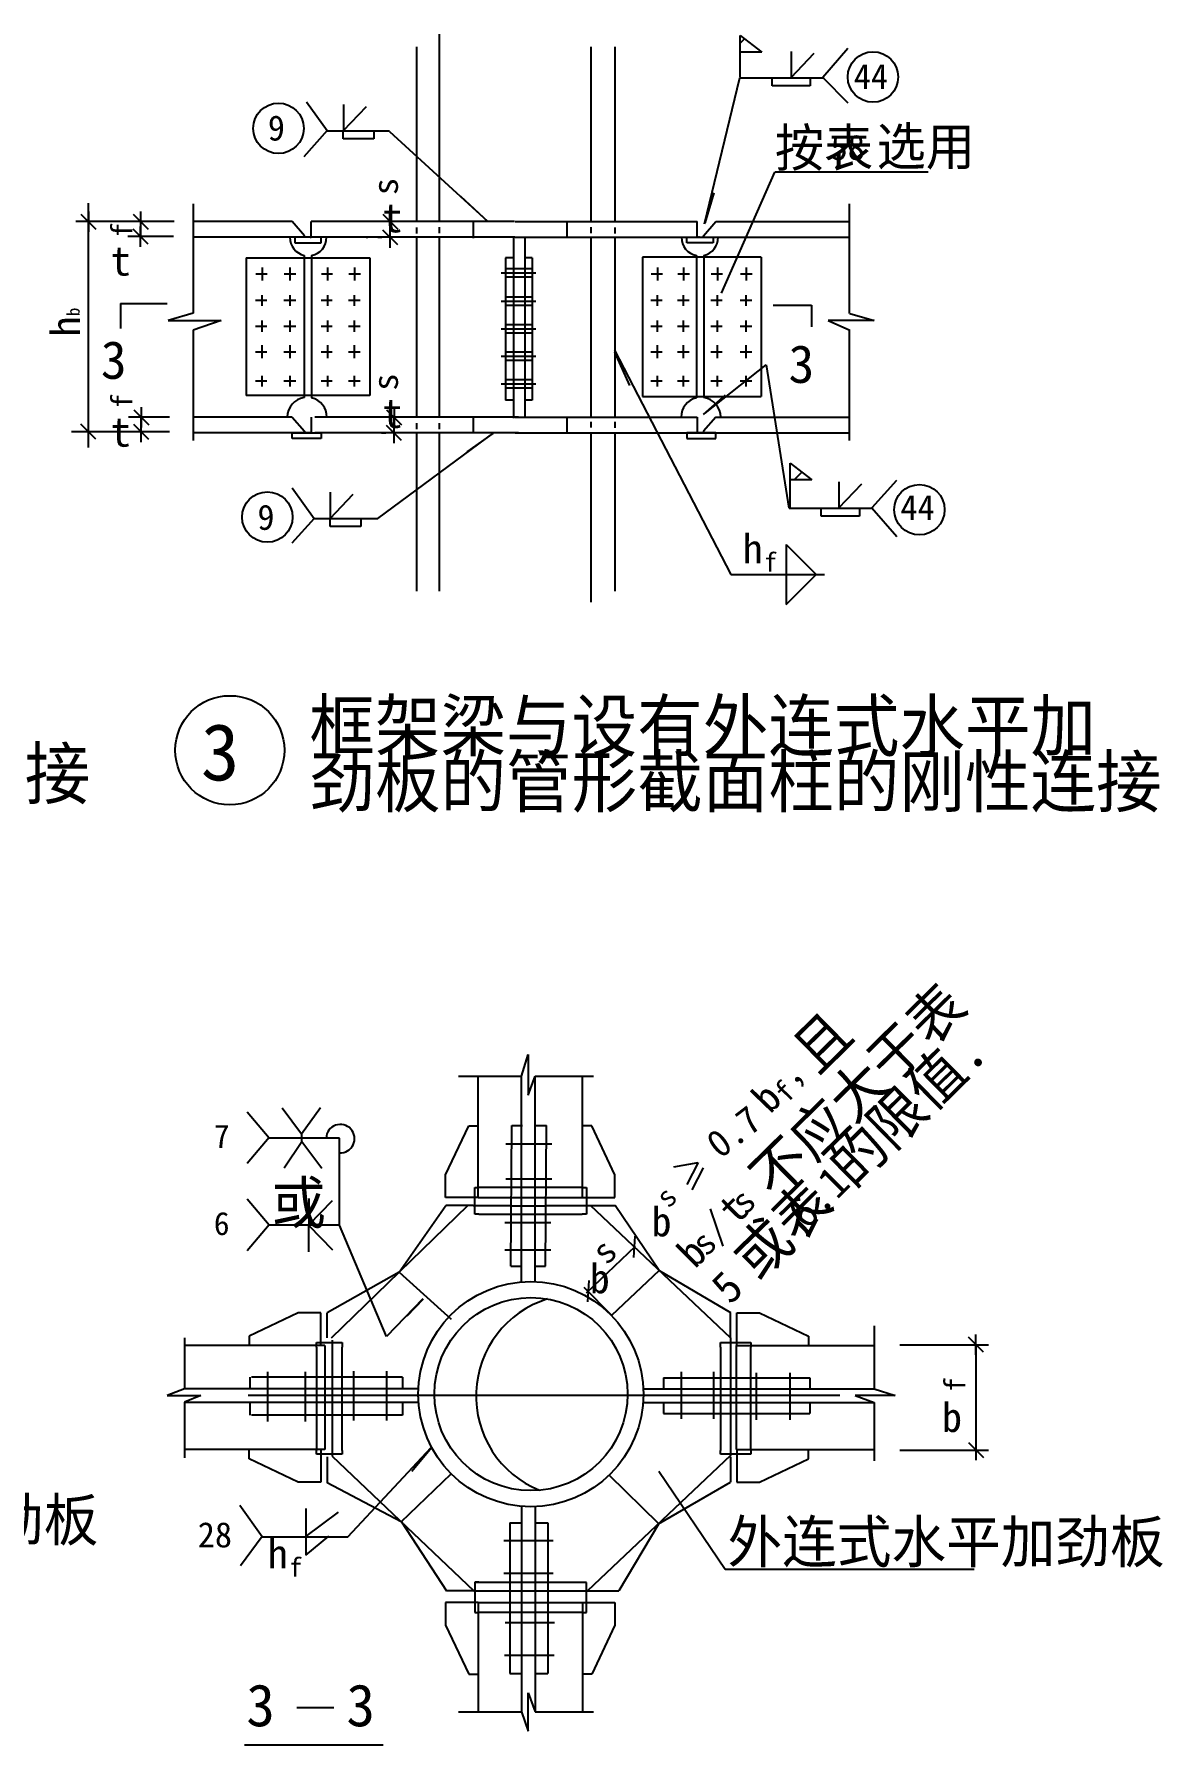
# Model space of a CAD drawing. Header units: metres. Extents: x 2574 to 9904, y 7809 to 11946.
# Drawn here: x 7218 to 9904, y 7813 to 11883 of the extents above; entities that cross this region are included whole.
import ezdxf

# ---------------------------------------------------------------- set-up
doc = ezdxf.new("R2010")
doc.units = ezdxf.units.M
for name, color, linetype in [('BOR', 3, 'Continuous'), ('CENTER', 7, 'Continuous'), ('FRAMING', 2, 'Continuous'), ('HIDDEN', 3, 'Continuous'), ('Z', 4, 'Continuous')]:
    doc.layers.add(name, color=color, linetype=linetype)

# ---------------------------------------------------------------- blocks, each defined once
blk = doc.blocks.new('CC')
blk.add_line((-24.24, 0), (24.24, 0))
at = {"layer": 'FRAMING', "color": 6}
blk.add_line((-17.83, -17.83), (17.83, 17.83), dxfattribs=at)

msp = doc.modelspace()

# ---------------------------------------------------------------- hatches: boundary and pattern name
h = msp.add_hatch()
h.set_pattern_fill('ANSI31', scale=20)
h.paths.add_polyline_path([(9069.15, 10822.74), (9017.59, 10862.12), (9017.59, 10822.74)])
at = {"layer": 'HIDDEN'}
h = msp.add_hatch(dxfattribs=at)
h.set_pattern_fill('AR-CONC', scale=20)
h.paths.add_polyline_path([(8196.95, 8646.44), (8196.97, 8644.29), (8269.84, 8644.29, -0.26), (8385.57, 8848.9, 0.39)])
h.paths.add_polyline_path([(8269.84, 8644.29), (8196.97, 8644.29, 0.37), (8371.21, 8445.51, -0.24)])
at = {"layer": 'Z'}
h = msp.add_hatch(dxfattribs=at)
h.set_pattern_fill('ANSI31', scale=20)
h.paths.add_polyline_path([(8898.43, 11840.71), (8949.99, 11840.71), (8898.43, 11880.09)])

# ---------------------------------------------------------------- linework, layer by layer
for p, q in [((8813.33, 11431.89), (8897.89, 11779.68)), ((7866.74, 11722.24), (7915.46, 11653.85)), ((7954.28, 11715.94), (7954.28, 11653.85)), ((7954.28, 11653.85), (8008.86, 11711.4)), ((7915.46, 11653.85), (7860.3, 11591.14)), ((7913.86, 11653.17), (8063.89, 11653.17)), ((7953.67, 11634.14), (7953.67, 11653.85)), ((8026.49, 11653.85), (8026.49, 11634.14)), ((8064.18, 11651.6), (8297.83, 11437.99)), ((8026.49, 11634.14), (7953.67, 11634.14)), ((8980.28, 11555.01), (8852.73, 11266.98)), ((7347.33, 10899.48), (7347.33, 11481.1)), ((7596.56, 11479.88), (7596.56, 11219.43)), ((9157.86, 11479.88), (9157.86, 11218.9)), ((7471.41, 11438.48), (7471.41, 11439.48)), ((8065.78, 11438.29), (8065.78, 11439.29)), ((7551.23, 11437.51), (7317.33, 11437.51)), ((7551.23, 11437.48), (7441.41, 11437.48)), ((7549.84, 11401.65), (7441.41, 11401.65)), ((7471.41, 11437.48), (7471.41, 11401.65)), ((7471.41, 11400.65), (7471.41, 11399.65)), ((8045.93, 11437.29), (8035.78, 11437.29)), ((8045.93, 11399.53), (8035.78, 11399.53)), ((8065.78, 11399.53), (8065.78, 11437.29)), ((8065.78, 11398.53), (8065.78, 11397.53)), ((7596.56, 11219.43), (7537.27, 11201.65)), ((7537.27, 11201.65), (7662.92, 11201.65)), ((7662.92, 11201.65), (7596.56, 11179.26)), ((9107.88, 11201.65), (9159.64, 11178.66)), ((9217.15, 11201.65), (9107.88, 11201.65)), ((9159.64, 11218.9), (9217.15, 11201.65)), ((7596.56, 11179.26), (7596.56, 10916.64)), ((9157.86, 11178.66), (9157.86, 10916.64)), ((8599.13, 11131.36), (8876, 10597.3)), ((7540.72, 10971.91), (7443.17, 10971.91)), ((7473.17, 10972.91), (7473.17, 10973.91)), ((7473.17, 10936.95), (7473.17, 10971.91)), ((8054.83, 10971.88), (8044.68, 10971.88)), ((8074.68, 10972.88), (8074.68, 10973.88)), ((8074.68, 10934.12), (8074.68, 10971.88)), ((7503.32, 10937.2), (7307.5, 10937.2)), ((7540.72, 10936.95), (7443.17, 10936.95)), ((7473.17, 10935.95), (7473.17, 10934.95)), ((8036.04, 10730.47), (8312.69, 10935.63)), ((8054.83, 10934.12), (8044.68, 10934.12)), ((8074.68, 10933.12), (8074.68, 10932.12)), ((9017.59, 10756.16), (9017.59, 10862.12)), ((9017.59, 10862.12), (9069.15, 10822.74)), ((7832.63, 10803.85), (7884.25, 10731.15)), ((7923.07, 10793.24), (7923.07, 10731.15)), ((7923.07, 10731.15), (7977.65, 10788.7)), ((9069.15, 10822.74), (9017.59, 10822.74)), ((9133, 10818.25), (9133, 10756.16)), ((9133, 10756.16), (9187.58, 10813.7)), ((9270.68, 10820.96), (9211.7, 10756.16)), ((9014.77, 10755.48), (9215.16, 10755.48)), ((9090.99, 10736.45), (9090.99, 10756.16)), ((9182, 10756.16), (9182, 10736.45)), ((9211.7, 10756.16), (9271.08, 10688.18)), ((7884.25, 10731.15), (7831.78, 10671.93)), ((7882.65, 10730.47), (8036.04, 10730.47)), ((7922.46, 10711.44), (7922.46, 10731.15)), ((7995.28, 10711.44), (7922.46, 10711.44)), ((7995.28, 10731.15), (7995.28, 10711.44)), ((9182, 10736.45), (9090.99, 10736.45)), ((9007.87, 10668.98), (9079.25, 10597.69)), ((9007.87, 10668.98), (9007.87, 10526.4)), ((8876, 10597.3), (9099.04, 10597.3)), ((9007.87, 10526.4), (9079.25, 10597.69)), ((8378.07, 9403.86), (8393.9, 9455.63)), ((8393.9, 9455.63), (8393.77, 9358.72)), ((8227.9, 9403.86), (8378.07, 9403.86)), ((8393.77, 9358.72), (8410.24, 9403.86)), ((8410.24, 9403.86), (8549.34, 9403.86)), ((7808.83, 9328.63), (7854.49, 9266.54)), ((7854.49, 9266.54), (7899.61, 9329.46)), ((7777.64, 9256.36), (7725.12, 9318.24)), ((8197.13, 9168.69), (8252.54, 9285.16)), ((8252.54, 9285.16), (8274.71, 9285.16)), ((8544.99, 9285.16), (8522.83, 9285.16)), ((8600.41, 9168.69), (8544.99, 9285.16)), ((7777.64, 9257.75), (7725.12, 9195.88)), ((7944.85, 9256.5), (7777.64, 9256.36)), ((7813.41, 9185.75), (7855.47, 9247.84)), ((7854.82, 9266.76), (7854.82, 9247.23)), ((7855.47, 9247.84), (7903.17, 9184.43)), ((7944.85, 9048.95), (7944.85, 9256.5)), ((8197.13, 9115.08), (8197.13, 9168.69)), ((8600.41, 9115.08), (8600.41, 9168.69)), ((7777.64, 9048.82), (7725.13, 9110.69)), ((7872.29, 9112.29), (7872.29, 9050.2)), ((7872.29, 9050.2), (7928.4, 9107.75)), ((8087.06, 8936.88), (8197.76, 9095.52)), ((8274.71, 9115.08), (8197.13, 9115.08)), ((8262.94, 9095.52), (8197.76, 9095.52)), ((8522.83, 9115.08), (8600.41, 9115.08)), ((8527.15, 9095.52), (8601.23, 9095.52)), ((8705.63, 8940.96), (8601.23, 9095.52)), ((7777.64, 9050.2), (7725.13, 8988.33)), ((7944.85, 9048.95), (7777.64, 9048.82)), ((7872.29, 9048.1), (7928.4, 8990.56)), ((7872.29, 8986.01), (7872.29, 9048.1)), ((8056.41, 8784.08), (7944.85, 9048.95)), ((8532.54, 8887.69), (8649.46, 8999.06)), ((8087.06, 8936.88), (7915.45, 8840.66)), ((8705.7, 8940.97), (8875.62, 8841.33)), ((8592.65, 8834.01), (8527.39, 8900.86)), ((7846.78, 8840.61), (7730.31, 8785.2)), ((7900.39, 8840.61), (7846.78, 8840.61)), ((7900.39, 8763.04), (7900.39, 8840.61)), ((7915.45, 8780.66), (7915.45, 8840.66)), ((8143.58, 8873.73), (8056.41, 8784.08)), ((8875.62, 8780.66), (8875.62, 8841.33)), ((8890.68, 8840.61), (8944.29, 8840.61)), ((8890.68, 8763.04), (8890.68, 8840.61)), ((8944.29, 8840.61), (9060.75, 8785.2)), ((9217.32, 8809.78), (9217.32, 8659.64)), ((7576.33, 8781.01), (7576.33, 8659.62)), ((7730.31, 8785.2), (7730.31, 8762.4)), ((9060.75, 8785.2), (9060.75, 8763.04)), ((9277.94, 8764.44), (9489.49, 8764.44)), ((9459.49, 8763.44), (9459.49, 8514.85)), ((7576.33, 8659.62), (7534.46, 8643.56)), ((7534.46, 8643.56), (7615.14, 8643.56)), ((7615.14, 8643.56), (7576.33, 8627.51)), ((9172.28, 8644.1), (9217.32, 8626.91)), ((9266.78, 8644.1), (9172.28, 8644.1)), ((9217.32, 8659.64), (9266.78, 8644.1)), ((7576.33, 8627.51), (7576.33, 8495.54)), ((9217.32, 8626.91), (9217.32, 8488.34)), ((7730.31, 8492.9), (7730.31, 8515.06)), ((7900.39, 8515.06), (7900.39, 8437.49)), ((7964.56, 8307.49), (8163.03, 8519.67)), ((8890.68, 8515.06), (8890.68, 8437.49)), ((9060.75, 8492.9), (9060.75, 8515.06)), ((9277.94, 8513.85), (9489.49, 8513.85)), ((7846.78, 8437.49), (7730.31, 8492.9)), ((7915.45, 8497.44), (7915.45, 8435.88)), ((8875.62, 8497.44), (8875.62, 8437.14)), ((8944.29, 8437.49), (9060.75, 8492.9)), ((7900.39, 8437.49), (7846.78, 8437.49)), ((8091.99, 8343.19), (7915.45, 8435.88)), ((8704.21, 8338.49), (8875.62, 8437.14)), ((8704.4, 8463.7), (8862.48, 8230.64)), ((8890.68, 8437.49), (8944.29, 8437.49)), ((7707.94, 8382.81), (7760.63, 8308.17)), ((7864.53, 8374.98), (7864.94, 8308.17)), ((7864.94, 8308.17), (7942.73, 8365.72)), ((7760.63, 8308.17), (7709.29, 8238.04)), ((7759.03, 8307.49), (7964.56, 8307.49)), ((7864.79, 8263.57), (7919.86, 8308.59)), ((7864.79, 8307.59), (7864.79, 8263.57)), ((8092.05, 8343.12), (8199.69, 8178.71)), ((8703.68, 8337.75), (8609.36, 8178.71)), ((8862.48, 8230.64), (9455.28, 8230.64)), ((8274.71, 8150.88), (8197.13, 8150.88)), ((8197.13, 8150.88), (8197.13, 8097.27)), ((8264.87, 8178.71), (8199.69, 8178.71)), ((8522.83, 8150.88), (8600.41, 8150.88)), ((8535.28, 8178.71), (8609.36, 8178.71)), ((8600.41, 8150.88), (8600.41, 8097.27)), ((8197.13, 8097.27), (8252.54, 7980.8)), ((8600.41, 8097.27), (8544.99, 7980.8)), ((8252.54, 7980.8), (8274.71, 7980.8)), ((8544.99, 7980.8), (8522.83, 7980.8)), ((8394.17, 7844.6), (8394.17, 7935.78)), ((8394.17, 7935.78), (8410.48, 7890.55)), ((8227.9, 7890.55), (8377.86, 7890.55)), ((8377.86, 7890.55), (8394.17, 7844.6)), ((8410.48, 7890.55), (8549.34, 7890.55))]:
    msp.add_line(p, q)
for points in [[(8105.73, 8833.22), (8144.59, 8873.6)], [(8116.79, 8463.35), (8163.91, 8519.67)]]:
    msp.add_lwpolyline(points)
for centre in [(9214.23, 11781.58), (7799.71, 11659.24), (7773.17, 10734.18), (9324.88, 10751.69)]:
    msp.add_circle(centre, 60.02)
for centre, radius, start, end in [((7946.9, 9255.02), 33.8, 266.52, 177.54), ((8511.83, 8642.46), 242, 107.37, 247.93)]:
    msp.add_arc(centre, radius, start, end)
at = {"layer": 'BOR'}
for p, q in [((7761.05, 11328.46), (7761.05, 11297.5)), ((7827.05, 11328.46), (7827.05, 11297.5)), ((7916.73, 11328.46), (7916.73, 11297.5)), ((7980.78, 11328.46), (7980.78, 11297.5)), ((8701.55, 11328.46), (8701.55, 11297.5)), ((8763.67, 11328.46), (8763.67, 11297.5)), ((8844.54, 11328.46), (8844.54, 11297.5)), ((8912.66, 11328.46), (8912.66, 11297.5)), ((7746.03, 11312.79), (7772.63, 11312.79)), ((7813.37, 11312.79), (7841.3, 11312.79)), ((7901.72, 11312.79), (7928.32, 11312.79)), ((7967.09, 11312.79), (7995.03, 11312.79)), ((8329.58, 11315.25), (8412.07, 11315.25)), ((8686.54, 11312.79), (8713.14, 11312.79)), ((8749.99, 11312.79), (8777.93, 11312.79)), ((8829.52, 11312.79), (8856.12, 11312.79)), ((8898.98, 11312.79), (8926.91, 11312.79)), ((7745.31, 11250.21), (7771.91, 11250.21)), ((7760.33, 11261.94), (7760.33, 11236.62)), ((7812.65, 11250.21), (7840.59, 11250.21)), ((7826.33, 11261.94), (7826.33, 11236.62)), ((7901, 11250.21), (7927.6, 11250.21)), ((7916.02, 11261.94), (7916.02, 11236.62)), ((7966.37, 11250.21), (7994.31, 11250.21)), ((7980.06, 11261.94), (7980.06, 11236.62)), ((8329.58, 11248.4), (8412.07, 11248.4)), ((8685.82, 11250.21), (8712.42, 11250.21)), ((8700.84, 11261.94), (8700.84, 11236.62)), ((8749.27, 11250.21), (8777.21, 11250.21)), ((8762.95, 11261.94), (8762.95, 11236.62)), ((8828.8, 11250.21), (8855.4, 11250.21)), ((8843.82, 11261.94), (8843.82, 11236.62)), ((8898.26, 11250.21), (8926.2, 11250.21)), ((8911.94, 11261.94), (8911.94, 11236.62)), ((7760.33, 11201.78), (7760.33, 11175.13)), ((7826.33, 11201.78), (7826.33, 11175.13)), ((7916.02, 11201.78), (7916.02, 11175.13)), ((7980.06, 11201.78), (7980.06, 11175.13)), ((8700.84, 11201.78), (8700.84, 11175.13)), ((8762.95, 11201.78), (8762.95, 11175.13)), ((8843.82, 11201.78), (8843.82, 11175.13)), ((8911.94, 11201.78), (8911.94, 11175.13)), ((7745.31, 11188.34), (7771.91, 11188.34)), ((7812.65, 11188.34), (7840.59, 11188.34)), ((7901, 11188.34), (7927.6, 11188.34)), ((7966.37, 11188.34), (7994.31, 11188.34)), ((8329.58, 11182.37), (8412.07, 11182.37)), ((8685.82, 11188.34), (8712.42, 11188.34)), ((8749.27, 11188.34), (8777.21, 11188.34)), ((8828.8, 11188.34), (8855.4, 11188.34)), ((8898.26, 11188.34), (8926.2, 11188.34)), ((7745.31, 11127.13), (7771.91, 11127.13)), ((7760.33, 11143.05), (7760.33, 11112.41)), ((7812.65, 11127.13), (7840.59, 11127.13)), ((7826.33, 11143.05), (7826.33, 11112.41)), ((7901, 11127.13), (7927.6, 11127.13)), ((7916.02, 11143.05), (7916.02, 11112.41)), ((7966.37, 11127.13), (7994.31, 11127.13)), ((7980.06, 11143.05), (7980.06, 11112.41)), ((8329.58, 11117.16), (8412.07, 11117.16)), ((8685.82, 11127.13), (8712.42, 11127.13)), ((8700.84, 11143.05), (8700.84, 11112.41)), ((8749.27, 11127.13), (8777.21, 11127.13)), ((8762.95, 11143.05), (8762.95, 11112.41)), ((8828.8, 11127.13), (8855.4, 11127.13)), ((8843.82, 11143.05), (8843.82, 11112.41)), ((8898.26, 11127.13), (8926.2, 11127.13)), ((8911.94, 11143.05), (8911.94, 11112.41)), ((7745.31, 11058.71), (7771.91, 11058.71)), ((7760.33, 11070.44), (7760.33, 11045.13)), ((7812.65, 11058.71), (7840.59, 11058.71)), ((7826.33, 11070.44), (7826.33, 11045.13)), ((7901, 11058.71), (7927.6, 11058.71)), ((7916.02, 11070.44), (7916.02, 11045.13)), ((7966.37, 11058.71), (7994.31, 11058.71)), ((7980.06, 11070.44), (7980.06, 11045.13)), ((8329.58, 11051.54), (8412.07, 11051.54)), ((8685.82, 11058.71), (8712.42, 11058.71)), ((8700.84, 11070.44), (8700.84, 11045.13)), ((8749.27, 11058.71), (8777.21, 11058.71)), ((8762.95, 11070.44), (8762.95, 11045.13)), ((8828.8, 11058.71), (8855.4, 11058.71)), ((8843.82, 11070.44), (8843.82, 11045.13)), ((8898.26, 11058.71), (8926.2, 11058.71)), ((8911.94, 11070.44), (8911.94, 11045.13)), ((8340.47, 9242.72), (8450, 9242.72)), ((8340.47, 9159.62), (8450, 9159.62)), ((8338.63, 9055.64), (8448.16, 9055.64)), ((8338.63, 8990.28), (8448.16, 8990.28)), ((7773.27, 8699.97), (7773.27, 8582.16)), ((7863.29, 8699.97), (7863.29, 8582.16)), ((7978.01, 8701.8), (7978.01, 8584)), ((8056.9, 8701.8), (8056.9, 8584)), ((8757.66, 8699.86), (8757.66, 8587.89)), ((8835.17, 8699.86), (8835.17, 8587.89)), ((8936.16, 8698.02), (8936.16, 8586.05)), ((9016.42, 8698.02), (9016.42, 8586.05)), ((8335.88, 8298.56), (8453.68, 8298.56)), ((8335.88, 8220.6), (8453.68, 8220.6)), ((8339.08, 8103.45), (8456.89, 8103.45)), ((8337.71, 8025.97), (8455.52, 8025.97))]:
    msp.add_line(p, q, dxfattribs=at)
for centre, radius in [((7872.43, 11400.7), 0.62), ((8800.3, 11400.7), 0.62), ((7683.99, 10179.31), 129.85)]:
    msp.add_circle(centre, radius, dxfattribs=at)
at = {"layer": 'CENTER'}
msp.add_line((7727.55, 8644.29), (9135.54, 8644.29), dxfattribs=at)
at = {"layer": 'FRAMING'}
for p, q in [((8128.37, 11853.21), (8128.37, 11437.48)), ((8600.23, 11853.21), (8600.23, 11437.48)), ((8980.65, 11555.94), (9345.59, 11555.94)), ((7832.65, 11437.48), (7596.56, 11437.48)), ((8361.75, 11400.11), (7596.56, 11400.11)), ((7861.69, 11403.85), (7832.65, 11437.48)), ((7880.46, 11400.09), (7837.4, 11400.09)), ((7838.3, 11400.09), (7838.3, 11386.79)), ((7861.69, 11400.15), (7861.69, 11403.85)), ((7875.38, 11399.99), (7877.09, 11399.99)), ((7877.09, 11399.99), (7877.09, 11437.55)), ((8361.72, 11437.48), (7877.09, 11437.48)), ((7901.27, 11386.63), (7901.27, 11399.99)), ((8008.09, 11400.11), (8011.99, 11400.11)), ((8019.68, 11400.11), (8015.78, 11400.11)), ((8128.27, 11423.58), (8128.27, 11409.37)), ((8128.37, 11400.11), (8128.37, 10971.92)), ((8262.62, 11434.91), (8262.62, 11398.33)), ((8358.86, 11398.58), (8358.86, 10969.89)), ((8363.17, 11400.11), (9157.86, 11400.11)), ((8363.2, 11437.48), (8795.63, 11437.48)), ((8385.68, 11398.58), (8385.68, 10970.15)), ((8486.18, 11434.91), (8486.18, 11398.33)), ((8600.13, 11423.58), (8600.13, 11409.37)), ((8600.23, 11400.11), (8600.23, 10971.92)), ((8771.45, 11386.63), (8771.45, 11399.99)), ((8792.26, 11400.09), (8835.32, 11400.09)), ((8795.63, 11399.99), (8795.63, 11437.55)), ((8797.34, 11399.99), (8795.63, 11399.99)), ((8811.03, 11403.85), (8840.07, 11437.48)), ((8811.03, 11400.15), (8811.03, 11403.85)), ((8834.42, 11400.09), (8834.42, 11386.79)), ((8840.07, 11437.48), (9157.86, 11437.48)), ((7838.3, 11386.79), (7901.03, 11386.79)), ((8834.42, 11386.79), (8771.7, 11386.79)), ((7723.08, 11350.78), (8017.42, 11350.78)), ((7723.08, 11350.78), (7723.08, 11023.59)), ((8017.42, 11350.78), (8017.42, 11023.59)), ((8358.86, 11351.4), (8339.94, 11351.4)), ((8339.94, 11351.4), (8339.94, 11012.61)), ((8339.94, 11325.5), (8403.63, 11325.5)), ((8403.63, 11351.4), (8385.68, 11351.4)), ((8403.63, 11351.4), (8403.63, 11012.61)), ((8665.87, 11352.55), (8665.87, 11020.99)), ((8948.44, 11352.55), (8665.87, 11352.55)), ((8948.44, 11352.55), (8948.44, 11020.99)), ((8339.94, 11305.7), (8403.63, 11305.7)), ((7423.47, 11242.45), (7534.89, 11242.45)), ((7423.47, 11242.45), (7423.47, 11183.11)), ((8339.94, 11258.12), (8403.63, 11258.12)), ((8339.94, 11238.31), (8403.63, 11238.31)), ((8976.79, 11238.5), (9068.09, 11238.5)), ((9068.09, 11238.5), (9068.09, 11187.06)), ((8339.94, 11192.6), (8403.63, 11192.6)), ((8339.94, 11172.8), (8403.63, 11172.8)), ((8339.94, 11127.17), (8403.63, 11127.17)), ((8339.94, 11107.37), (8403.63, 11107.37)), ((8339.94, 11061.66), (8403.63, 11061.66)), ((8339.94, 11041.86), (8403.63, 11041.86)), ((8017.42, 11023.59), (7723.08, 11023.59)), ((8358.86, 11012.61), (8339.94, 11012.61)), ((8403.63, 11012.61), (8385.68, 11012.61)), ((8665.87, 11020.99), (8948.44, 11020.99)), ((7832.34, 10971.92), (7596.56, 10971.92)), ((7831.96, 10972.23), (7861.69, 10938.5)), ((7877.09, 10972.04), (7877.09, 10934.47)), ((8370.65, 10971.92), (7885.99, 10971.92)), ((8128.27, 10957.37), (8128.27, 10943.16)), ((8262.62, 10970.15), (8262.62, 10932.83)), ((8363.17, 10971.92), (8795.63, 10971.92)), ((8486.18, 10970.15), (8486.18, 10932.83)), ((8600.13, 10960.6), (8600.13, 10946.39)), ((8795.63, 10972.04), (8795.63, 10934.47)), ((8840.76, 10972.23), (8811.03, 10938.5)), ((8840.38, 10971.92), (9157.86, 10971.92)), ((7877.09, 10934.55), (7596.56, 10934.55)), ((7832.11, 10921.35), (7832.11, 10934.53)), ((7832.11, 10934.53), (7901.15, 10934.53)), ((7901.15, 10921.35), (7832.11, 10921.35)), ((7861.73, 10938.37), (7861.73, 10934.39)), ((8370.62, 10934.55), (7885.99, 10934.55)), ((7901.15, 10934.53), (7901.15, 10921.35)), ((8128.37, 10934.55), (8128.37, 10557.6)), ((8363.2, 10934.55), (8795.63, 10934.55)), ((8600.23, 10934.55), (8600.23, 10557.6)), ((8840.61, 10934.53), (8771.58, 10934.53)), ((8771.58, 10934.53), (8771.58, 10921.35)), ((8771.58, 10921.35), (8840.61, 10921.35)), ((8795.63, 10934.55), (9157.86, 10934.55)), ((8810.99, 10938.37), (8810.99, 10934.39)), ((8840.61, 10921.35), (8840.61, 10934.53)), ((8274.71, 9115.08), (8274.71, 9404.45)), ((8377.85, 8913.97), (8377.85, 9403.86)), ((8410.29, 8914.73), (8410.29, 9403.86)), ((8522.83, 9115.08), (8522.83, 9403.86)), ((8352.82, 8951.7), (8355.15, 9286.43)), ((8355.15, 9286.43), (8380.18, 9286.43)), ((8412.62, 9286.43), (8437.51, 9286.43)), ((8435.18, 8951.7), (8437.51, 9286.43)), ((8267.31, 9138.62), (8276.49, 9138.62)), ((8267.31, 9075.11), (8267.31, 9138.62)), ((8521.97, 9138.91), (8532.99, 9138.91)), ((8532.99, 9138.91), (8532.99, 9075.17)), ((7926.05, 8780.66), (8250.5, 9095.52)), ((8262.94, 9095.52), (8352.82, 9095.52)), ((8274.71, 9115.08), (8352.82, 9115.08)), ((8435.18, 9115.08), (8522.83, 9115.08)), ((8435.18, 9095.52), (8541.97, 9095.52)), ((8875.62, 8780.66), (8541.97, 9095.52)), ((8276.49, 9075.11), (8267.31, 9075.11)), ((8532.99, 9075.17), (8521.97, 9075.17)), ((8645.31, 8972.23), (8648.7, 9022.56)), ((8087.06, 8936.91), (8210.69, 8825.32)), ((8352.82, 8951.7), (8377.85, 8951.7)), ((8410.29, 8951.7), (8435.18, 8951.7)), ((8538.05, 8917.04), (8534.67, 8866.71)), ((8705.53, 8941.18), (8591.97, 8834.19)), ((7909.75, 8762.97), (7575.74, 8762.97)), ((7890.13, 8769.74), (7950.9, 8769.74)), ((7890.13, 8758.72), (7890.13, 8769.74)), ((7909.75, 8762.97), (7909.75, 8687.62)), ((7927.45, 8775.27), (7927.45, 8687.62)), ((7950.9, 8769.74), (7950.9, 8758.72)), ((8851.4, 8758.72), (8851.4, 8769.74)), ((8851.4, 8769.74), (8923.4, 8769.74)), ((8875.62, 8780.66), (8875.62, 8685.67)), ((8888.88, 8762.97), (9217.9, 8762.97)), ((8888.88, 8762.97), (8888.88, 8685.67)), ((8923.4, 8769.74), (8923.4, 8758.72)), ((7731.23, 8687.62), (7731.23, 8659.83)), ((8094.77, 8687.62), (7735.55, 8687.62)), ((8094.77, 8687.62), (8094.77, 8659.83)), ((8715.62, 8685.67), (9064.16, 8685.67)), ((8715.62, 8685.67), (8715.62, 8659.83)), ((9064.16, 8685.67), (9064.16, 8659.83)), ((8132.68, 8659.83), (7576.33, 8659.83)), ((8667.91, 8659.83), (9217.32, 8659.83)), ((8133.09, 8627.39), (7576.33, 8627.39)), ((7731.23, 8627.39), (7731.23, 8596.99)), ((8094.77, 8596.99), (7735.55, 8596.99)), ((7909.75, 8596.99), (7909.75, 8514.85)), ((7927.45, 8596.99), (7927.45, 8499.72)), ((8094.77, 8627.39), (8094.77, 8596.99)), ((8667.5, 8627.39), (9216.37, 8627.39)), ((8715.62, 8627.39), (8715.62, 8600.88)), ((8715.62, 8600.88), (9064.16, 8600.88)), ((8875.62, 8600.88), (8875.62, 8501.24)), ((8888.88, 8600.88), (8888.88, 8514.85)), ((9064.16, 8627.39), (9064.16, 8600.88)), ((7909.75, 8514.85), (7576.33, 8514.85)), ((7890.42, 8504.06), (7890.42, 8513.24)), ((7950.96, 8513.24), (7950.96, 8504.06)), ((8851.69, 8504.06), (8851.69, 8513.24)), ((8888.88, 8514.85), (9217.32, 8514.85)), ((8923.47, 8513.24), (8923.47, 8504.06)), ((7950.96, 8504.06), (7890.42, 8504.06)), ((7927.45, 8499.72), (8264.87, 8178.71)), ((8875.62, 8501.24), (8535.28, 8178.71)), ((8923.47, 8504.06), (8851.69, 8504.06)), ((8092.01, 8343.17), (8210.69, 8457.69)), ((8704.45, 8338.46), (8586.49, 8454.33)), ((8377.85, 8380.01), (8377.85, 7890.55)), ((8410.29, 8379.25), (8410.29, 7891.08)), ((8350.06, 8340.93), (8350.06, 7982.11)), ((8350.06, 8340.93), (8377.85, 8340.93)), ((8410.29, 8340.93), (8440.7, 8340.93)), ((8440.7, 8340.93), (8440.7, 7982.11)), ((8267.31, 8199.12), (8267.31, 8148.05)), ((8276.49, 8199.12), (8267.31, 8199.12)), ((8267.31, 8199.12), (8267.31, 8127.34)), ((8532.99, 8199.06), (8521.97, 8199.06)), ((8532.99, 8127.05), (8532.99, 8199.06)), ((8264.87, 8178.71), (8350.06, 8178.71)), ((8274.71, 8150.88), (8274.71, 7889.97)), ((8274.71, 8150.88), (8350.06, 8150.88)), ((8440.7, 8178.71), (8535.28, 8178.71)), ((8440.7, 8150.88), (8522.83, 8150.88)), ((8522.83, 8150.88), (8522.83, 7890.55)), ((8267.31, 8127.34), (8276.49, 8127.34)), ((8521.97, 8127.05), (8532.99, 8127.05)), ((8350.06, 7982.11), (8377.85, 7982.11)), ((8410.29, 7982.11), (8440.7, 7982.11)), ((7843.5, 7901.34), (7931.2, 7901.34)), ((7718.81, 7812.51), (8048.55, 7812.51))]:
    msp.add_line(p, q, dxfattribs=at)
for centre, radius in [((8400.3, 8646.99), 267.93), ((8400.48, 8647.03), 229.75)]:
    msp.add_circle(centre, radius, dxfattribs=at)
for centre, radius, start, end in [((7870.56, 11399.46), 43.59, 179.14, 256.91), ((7870.56, 11399.46), 43.59, 280.36, 0.86), ((8802.16, 11399.46), 43.59, 179.14, 259.64), ((8802.16, 11399.46), 43.59, 283.09, 0.86), ((7867.79, 10971.87), 47.24, 98.65, 179.94), ((7867.79, 10971.87), 47.24, 0.06, 77.02), ((8804.93, 10971.87), 47.24, 102.98, 179.94), ((8804.93, 10971.87), 47.24, 0.06, 81.35)]:
    msp.add_arc(centre, radius, start, end, dxfattribs=at)
at = {"layer": 'HIDDEN'}
for p, q in [((8182.37, 11883.31), (8182.37, 11437.48)), ((8542.88, 11853.21), (8542.88, 11437.48)), ((8182.18, 11424.19), (8182.18, 11409.98)), ((8182.37, 11400.11), (8182.37, 10971.92)), ((8542.88, 11424.19), (8542.88, 11409.98)), ((8542.88, 11400.11), (8542.88, 10971.92)), ((7860.69, 11357), (7860.69, 11018.57)), ((7878.4, 11356.57), (7878.4, 11017.9)), ((8794.32, 11356.57), (8794.32, 11017.9)), ((8812.04, 11357), (8812.04, 11018.57)), ((8182.18, 10957.98), (8182.18, 10943.77)), ((8542.88, 10961.22), (8542.88, 10947)), ((8182.37, 10934.55), (8182.37, 10557.6)), ((8542.88, 10934.55), (8542.88, 10531.35)), ((8402.12, 9138.91), (8276.49, 9138.91)), ((8521.97, 9138.91), (8395.59, 9138.91)), ((8352.82, 9115.08), (8435.03, 9115.08)), ((8352.82, 9095.49), (8435.03, 9095.49)), ((8276.49, 9075.11), (8402.12, 9075.11)), ((8395.59, 9075.11), (8521.97, 9075.11)), ((7890.13, 8758.72), (7890.13, 8632.35)), ((7950.96, 8632.35), (7950.96, 8758.72)), ((8851.4, 8758.72), (8851.4, 8632.35)), ((8923.47, 8632.35), (8923.47, 8758.72)), ((7909.75, 8687.62), (7909.75, 8597.14)), ((7927.35, 8687.62), (7927.35, 8597.14)), ((8875.62, 8685.67), (8875.62, 8601.03)), ((8888.88, 8685.67), (8888.88, 8601.03)), ((7890.13, 8638.87), (7890.13, 8513.24)), ((7950.96, 8513.24), (7950.96, 8638.87)), ((8851.4, 8638.87), (8851.4, 8513.24)), ((8923.47, 8513.24), (8923.47, 8638.87)), ((8267.31, 8199.12), (8402.12, 8199.12)), ((8395.59, 8199.12), (8521.97, 8199.12)), ((8350.06, 8178.74), (8440.54, 8178.74)), ((8350.06, 8150.88), (8440.54, 8150.88)), ((8402.12, 8127.05), (8276.49, 8127.05)), ((8521.97, 8127.05), (8395.59, 8127.05))]:
    msp.add_line(p, q, dxfattribs=at)
at = {"layer": 'Z'}
for p, q in [((8898.43, 11880.09), (8949.99, 11840.71)), ((8898.43, 11780.36), (8898.43, 11880.09)), ((9154.61, 11848.94), (9094.82, 11780.36)), ((8949.99, 11840.71), (8898.43, 11840.71)), ((9019.48, 11842.45), (9019.48, 11780.36)), ((9019.48, 11780.36), (9074.07, 11837.91)), ((8897.89, 11779.68), (9098.29, 11779.68)), ((8974.12, 11760.65), (8974.12, 11780.36)), ((9065.12, 11780.36), (9065.12, 11760.65)), ((9094.82, 11780.36), (9154.62, 11719.66)), ((9065.12, 11760.65), (8974.12, 11760.65)), ((8814.93, 10981.54), (8960.5, 11096.22)), ((8960.5, 11096.22), (9014.4, 10755.73)), ((8740.16, 9187.59), (8798.39, 9198.38)), ((8798.39, 9198.38), (8771.42, 9145.49)), ((8810.64, 9185.71), (8783.67, 9132.81)), ((8857.89, 8998.75), (8827.51, 9087.8))]:
    msp.add_line(p, q, dxfattribs=at)
for points in [[(8233.18, 11497.76), (8298.01, 11437.84)], [(8836.05, 11505.6), (8814.31, 11433.47)], [(8635.86, 11047.03), (8600.31, 11126.42)], [(8862.36, 11024.69), (8810.47, 10978.39)], [(8249.04, 10889.25), (8310.31, 10932.81)]]:
    msp.add_lwpolyline(points, dxfattribs=at)

# ---------------------------------------------------------------- block references
for p, rotation in [((7347.33, 11437.51), 270), ((7471.41, 11437.48), 270), ((8065.78, 11437.29), 270), ((7471.41, 11401.65), 90), ((8065.78, 11399.53), 90), ((7473.17, 10971.91), 270), ((8074.68, 10971.88), 270), ((7347.22, 10937.2), 90), ((7473.17, 10936.95), 90), ((8074.68, 10934.12), 90), ((9459.49, 8764.44), 90), ((9459.49, 8513.85), 270)]:
    msp.add_blockref('CC', p, dxfattribs=dict(rotation=rotation))

# ---------------------------------------------------------------- texts
for s, rotation, p in [('h', 90, (7327.76, 11163.81)), ('b', 46.14, (8969.51, 9311.78)), ('t', 45, (8888.83, 9047.27)), ('b', 45, (8790.79, 8943.47))]:
    msp.add_text(s, height=70, rotation=rotation).set_placement(p)
at = {"char_height": 70, "attachment_point": 1}
for s, insert in [('\\A1;t', (8046.75, 11481.65)), ('\\A1;t', (7400.34, 11378.74)), ('\\A1;t', (8046.75, 11016.25)), ('\\A1;t', (7400.34, 10971.69)), ('\\A1;b', (8687.33, 9092.59)), ('\\A1;b', (8540.38, 8957.15)), ('\\A1;b', (9378.63, 8626.99))]:
    msp.add_mtext(s, dxfattribs=dict(at, insert=insert))
at = {"layer": 'FRAMING'}
for height, p in [(90, (7377.03, 11063.18)), (90, (9013.37, 11053.49)), (135, (7614.99, 10107.5)), (100, (7723.13, 7856.56)), (100, (7961.35, 7856.53))]:
    msp.add_text('3', height=height, dxfattribs=at).set_placement(p)
at = {"layer": 'Z'}
for s, height, p in [('44', 60, (9168.66, 11752.8)), ('9', 60, (7774.29, 11630.23)), ('按表', 90, (8980.99, 11568.21)), ('58', 60, (9113.4, 11583.97)), ('选用', 90, (9223.18, 11571.44)), ('9', 60, (7749.49, 10703.81)), ('44', 60, (9279.6, 10727.01)), ('h', 70, (8904.04, 10623.96)), ('f', 45, (8955.37, 10604.55)), ('框架梁与设有外连式水平加', 120, (7873.28, 10177.75)), ('劲板的箱形截面柱的刚性连接', 120, (5323.82, 10064.01)), ('劲板的管形截面柱的刚性连接', 120, (7873.28, 10044.77)), ('7', 55, (7645.84, 9233.11)), ('或', 100, (7782.72, 9052.74)), ('6', 55, (7645.84, 9025.56)), ('外连式水平加劲板', 100, (6331.11, 8297.65)), ('外连式水平加劲板', 100, (8868.28, 8245.92)), ('28', 60, (7607.57, 8282.35)), ('h', 70, (7773.94, 8232.16)), ('f', 45, (7825.27, 8212.75))]:
    msp.add_text(s, height=height, dxfattribs=at).set_placement(p)
for s, height, rotation, p in [('s', 60, 90, (8083.84, 11500.42)), ('f', 50, 90, (7451.7, 11400.06)), ('b', 29.93, 90, (7326.51, 11212.24)), ('s', 60, 90, (8083.84, 11035.01)), ('f', 50, 90, (7451.7, 10993.01)), ('不应大于表', 100, 44.5, (8981.41, 9106.31)), ('且', 100, 44.5, (9081.69, 9404.39)), ('的限值.', 100, 44.5, (9167.47, 9133.61)), ('f', 50, 46.14, (9010.24, 9337.57)), (',', 65, 53.39, (9025.47, 9375.09)), ('0.7', 65, 37.67, (8850.34, 9205.38)), ('或表', 100, 44.5, (8940.39, 8912.97)), ('6.1', 75, 44.98, (9056.23, 9035.78)), ('s', 50, 45, (8727.9, 9087.39)), ('s', 60, 44.98, (8911.21, 9071.46)), ('s', 60, 45, (8580.95, 8951.95)), ('s', 60, 44.98, (8818.08, 8972.21)), ('5', 75, 44.98, (8875.11, 8857.67)), ('f', 50, 90, (9434.18, 8652.32))]:
    msp.add_text(s, height=height, rotation=rotation, dxfattribs=at).set_placement(p)

doc.saveas('drawing.dxf')
